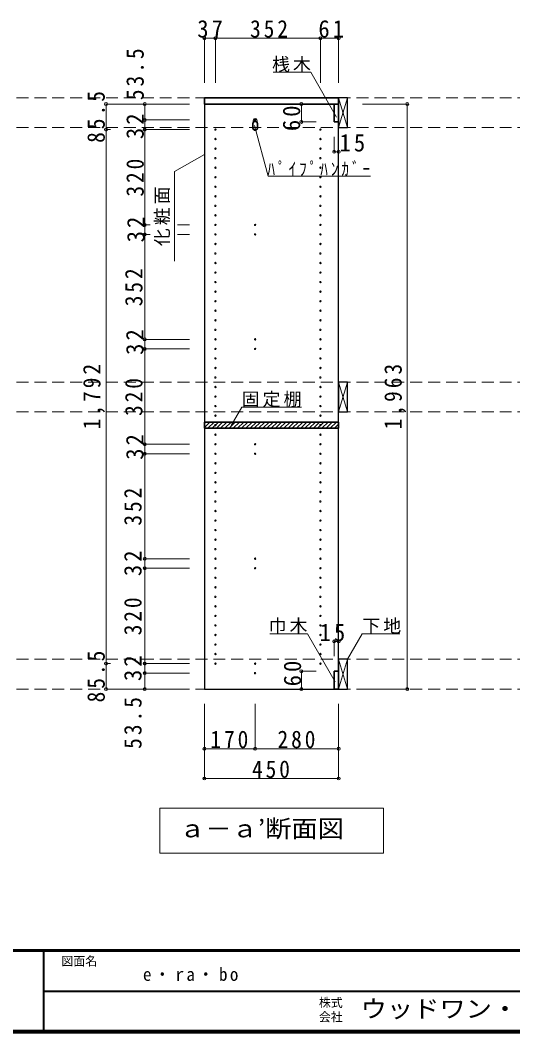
# Model space of a CAD drawing. Units: millimetres, scale not verified. Extents: x -3922 to 3878, y -2932 to 2722.
# Drawn here: x -100 to 1551, y -2864 to 533 of the extents above; entities that cross this region are included whole.
import ezdxf
from ezdxf.enums import TextEntityAlignment as Align

# ---------------------------------------------------------------- set-up
doc = ezdxf.new("R2010")
doc.units = ezdxf.units.MM
doc.header["$LTSCALE"] = 20
doc.header["$PDMODE"] = 32
doc.header["$PDSIZE"] = 10
doc.linetypes.add('DASHED2', pattern=[3, 2, -1])
for name, color, linetype, lineweight in [('0-2', 2, 'Continuous', 35), ('0-3_固定棚', 3, 'Continuous', 25), ('0-5_側板', 4, 'Continuous', 9), ('0-6_パイプハンガー', 4, 'Continuous', 9), ('0-7_桟木・巾木', 2, 'Continuous', 35), ('0-8', 3, 'Continuous', 25), ('0-A_文字', 7, 'Continuous', 18), ('0-B_寸法', 7, 'Continuous', 9), ('0-C_ハッチ', 4, 'Continuous', 9), ('F-1_枠', 6, 'Continuous', 40)]:
    doc.layers.add(name, color=color, linetype=linetype, lineweight=lineweight)
doc.layers.add('F-A_文字', color=7, linetype='Continuous')
doc.styles.add('ＭＳ ゴシック', font='')
doc.styles.get('ＭＳ ゴシック').set_extended_font_data('MS Gothic')

msp = doc.modelspace()

# ---------------------------------------------------------------- linework, layer by layer
at = {"layer": '0-2'}
for p, q in [((517.47, 272.73), (967.47, 272.73)), ((967.47, 272.73), (967.47, 251.73))]:
    msp.add_line(p, q, dxfattribs=at)
msp.add_lwpolyline([(967.47, 251.73), (517.47, 251.73), (517.47, 272.73)], dxfattribs=at)
at = {"layer": '0-3_固定棚', "color": 2, "lineweight": 35}
for p, q in [((517.47, -815.27), (967.47, -815.27)), ((517.47, -815.27), (517.47, -836.27)), ((967.47, -815.27), (967.47, -836.27)), ((517.47, -836.27), (967.47, -836.27))]:
    msp.add_line(p, q, dxfattribs=at)
at = {"layer": '0-5_側板', "color": 3, "lineweight": 25}
for p, q in [((967.47, 251.73), (517.47, 251.73)), ((967.47, -1711.27), (967.47, 251.73))]:
    msp.add_line(p, q, dxfattribs=at)
msp.add_lwpolyline([(517.47, 251.73), (517.47, -1711.27), (967.47, -1711.27)], dxfattribs=at)
at = {"layer": '0-5_側板'}
for centre in [(687.47, 198.23), (554.47, 166.23), (554.47, 134.23), (687.47, 166.23), (906.47, 166.23), (906.47, 134.23), (554.47, 102.23), (906.47, 102.23), (554.47, 70.23), (906.47, 70.23), (554.47, 38.23), (906.47, 38.23), (554.47, 6.23), (906.47, 6.23), (554.47, -25.77), (906.47, -25.77), (554.47, -57.77), (906.47, -57.77), (554.47, -89.77), (906.47, -89.77), (554.47, -121.77), (906.47, -121.77), (554.47, -153.77), (687.47, -153.77), (906.47, -153.77), (554.47, -185.77), (687.47, -185.77), (906.47, -185.77), (554.47, -217.77), (906.47, -217.77), (554.47, -249.77), (906.47, -249.77), (554.47, -281.77), (906.47, -281.77), (554.47, -313.77), (906.47, -313.77), (554.47, -345.77), (906.47, -345.77), (554.47, -377.77), (554.47, -409.77), (906.47, -377.77), (906.47, -409.77), (554.47, -441.77), (906.47, -441.77), (554.47, -473.77), (906.47, -473.77), (554.47, -505.77), (906.47, -505.77), (554.47, -537.77), (687.47, -537.77), (906.47, -537.77), (554.47, -569.77), (687.47, -569.77), (906.47, -569.77), (554.47, -601.77), (906.47, -601.77), (554.47, -633.77), (906.47, -633.77), (554.47, -665.77), (906.47, -665.77), (554.47, -697.77), (906.47, -697.77), (554.47, -729.77), (906.47, -729.77), (554.47, -761.77), (906.47, -761.77), (554.47, -793.77), (906.47, -793.77), (554.47, -825.77), (906.47, -825.77), (554.47, -857.77), (906.47, -857.77), (554.47, -889.77), (687.47, -889.77), (906.47, -889.77), (554.47, -921.77), (687.47, -921.77), (906.47, -921.77), (554.47, -953.77), (554.47, -985.77), (906.47, -953.77), (906.47, -985.77), (554.47, -1017.77), (906.47, -1017.77), (554.47, -1049.77), (906.47, -1049.77), (554.47, -1081.77), (906.47, -1081.77), (554.47, -1113.77), (906.47, -1113.77), (554.47, -1145.77), (906.47, -1145.77), (554.47, -1177.77), (906.47, -1177.77), (554.47, -1209.77), (906.47, -1209.77), (554.47, -1241.77), (906.47, -1241.77), (554.47, -1273.77), (687.47, -1273.77), (906.47, -1273.77), (554.47, -1305.77), (687.47, -1305.77), (906.47, -1305.77), (554.47, -1337.77), (906.47, -1337.77), (554.47, -1369.77), (906.47, -1369.77), (554.47, -1401.77), (906.47, -1401.77), (554.47, -1433.77), (906.47, -1433.77), (554.47, -1465.77), (906.47, -1465.77), (554.47, -1497.77), (554.47, -1529.77), (906.47, -1497.77), (906.47, -1529.77), (554.47, -1561.77), (906.47, -1561.77), (554.47, -1593.77), (906.47, -1593.77), (554.47, -1625.77), (687.47, -1625.77), (906.47, -1625.77), (687.47, -1657.77)]:
    msp.add_circle(centre, 2.5, dxfattribs=at)
at = {"layer": '0-6_パイプハンガー', "color": 2, "lineweight": 35}
for p, q in [((679.97, 186.23), (679.97, 171.23)), ((694.97, 186.23), (694.97, 171.23))]:
    msp.add_line(p, q, dxfattribs=at)
at = {"layer": '0-6_パイプハンガー', "color": 7, "lineweight": 18}
for centre, radius, start, end in [((726.07, 184.72), 46.13, 162.96035, 178.115), ((687.47, 198.23), 5.5, 0, 180), ((648.86, 184.72), 46.13, 1.885, 17.03965)]:
    msp.add_arc(centre, radius, start, end, dxfattribs=at)
at = {"layer": '0-6_パイプハンガー', "color": 2, "lineweight": 35}
for centre, start, end in [((687.47, 186.23), 0, 180), ((687.47, 171.23), 180, 0)]:
    msp.add_arc(centre, 7.5, start, end, dxfattribs=at)
at = {"layer": '0-7_桟木・巾木'}
for p, q in [((967.47, 251.73), (952.47, 251.73)), ((952.47, 191.73), (952.47, 251.73)), ((967.47, 251.73), (967.47, 191.73)), ((952.47, -1651.27), (967.47, -1651.27)), ((967.47, -1651.27), (967.47, -1711.27))]:
    msp.add_line(p, q, dxfattribs=at)
for points in [[(967.47, 191.73), (955.97, 191.73), (952.47, 191.73)], [(967.47, -1711.27), (952.47, -1711.27), (952.47, -1651.27)]]:
    msp.add_lwpolyline(points, dxfattribs=at)
at = {"layer": '0-8'}
for p, q in [((967.47, 272.73), (967.47, 172.73)), ((997.47, 272.73), (967.47, 272.73)), ((997.47, 172.73), (997.47, 272.73)), ((967.47, 172.73), (997.47, 172.73)), ((967.47, -681.27), (967.47, -781.27)), ((997.47, -681.27), (967.47, -681.27)), ((997.47, -781.27), (997.47, -681.27)), ((967.47, -781.27), (997.47, -781.27)), ((967.47, -1611.27), (967.47, -1711.27)), ((997.47, -1611.27), (967.47, -1611.27)), ((997.47, -1711.27), (997.47, -1611.27)), ((967.47, -1711.27), (997.47, -1711.27))]:
    msp.add_line(p, q, dxfattribs=at)
at = {"layer": '0-8', "color": 7, "lineweight": 18}
for p, q in [((967.47, 172.73), (997.47, 272.73)), ((967.47, 272.73), (997.47, 172.73)), ((967.47, -781.27), (997.47, -681.27)), ((967.47, -681.27), (997.47, -781.27)), ((967.47, -1711.27), (997.47, -1611.27)), ((967.47, -1611.27), (997.47, -1711.27))]:
    msp.add_line(p, q, dxfattribs=at)
at = {"layer": '0-A_文字'}
for p, q in [((874.12, 358.32), (748.09, 358.32)), ((960.8, 208.2), (874.12, 358.32)), ((685.87, 179.76), (731.41, 9.81)), ((517.47, 82.66), (417.47, 24.93)), ((417.47, -275.07), (417.47, 24.93)), ((731.41, 9.81), (1073.74, 9.81)), ((607.45, -826.33), (642.47, -765.68)), ((842.47, -765.68), (642.47, -765.68)), ((997.47, -1611.27), (1046.89, -1525.68)), ((1046.89, -1525.68), (1172.91, -1525.68)), ((1117.47, -2111.27), (1117.47, -2261.27)), ((367.47, -2261.27), (1117.47, -2261.27))]:
    msp.add_line(p, q, dxfattribs=at)
for points in [[(956.07, -1687.41), (862.69, -1525.68), (736.66, -1525.68)], [(1117.47, -2111.27), (367.47, -2111.27), (367.47, -2261.27)]]:
    msp.add_lwpolyline(points, dxfattribs=at)
at = {"layer": '0-B_寸法', "color": 4}
for p, q in [((517.47, 472.73), (517.47, 322.73)), ((517.47, 472.73), (967.47, 472.73)), ((554.47, 472.73), (554.47, 322.73)), ((906.47, 472.73), (906.47, 322.73)), ((967.47, 472.73), (967.47, 322.73)), ((187.47, 251.73), (187.47, -1711.27)), ((187.47, 251.73), (317.47, 251.73)), ((317.47, 251.73), (317.47, 198.23)), ((467.47, 251.73), (317.47, 251.73)), ((842.47, 251.73), (842.47, 191.73)), ((842.47, 251.73), (892.47, 251.73)), ((1197.47, 251.73), (1047.47, 251.73)), ((1197.47, 251.73), (1197.47, -1711.27)), ((317.47, 198.23), (317.47, 166.23)), ((467.47, 198.23), (317.47, 198.23)), ((842.47, 191.73), (892.47, 191.73)), ((187.47, 166.23), (202.48, 166.23)), ((317.47, 166.23), (317.47, -153.77)), ((467.47, 166.23), (317.47, 166.23)), ((952.47, 91.73), (952.47, 141.73)), ((967.47, 91.73), (967.47, 141.73)), ((952.47, 91.73), (967.47, 91.73)), ((317.47, -153.77), (317.47, -185.77)), ((335.96, -153.77), (317.47, -153.77)), ((467.47, -153.77), (427.72, -153.77)), ((317.47, -185.77), (317.47, -537.77)), ((335.96, -185.77), (317.47, -185.77)), ((467.47, -185.77), (427.72, -185.77)), ((317.47, -537.77), (317.47, -569.77)), ((467.47, -537.77), (317.47, -537.77)), ((317.47, -569.77), (317.47, -889.77)), ((467.47, -569.77), (317.47, -569.77)), ((317.47, -889.77), (317.47, -921.77)), ((467.47, -889.77), (317.47, -889.77)), ((467.47, -921.77), (317.47, -921.77)), ((317.47, -1273.77), (317.47, -921.77)), ((317.47, -1305.77), (317.47, -1273.77)), ((317.47, -1273.77), (467.47, -1273.77)), ((317.47, -1625.77), (317.47, -1305.77)), ((317.47, -1305.77), (467.47, -1305.77)), ((952.47, -1551.27), (967.47, -1551.27)), ((952.47, -1551.27), (952.47, -1601.27)), ((967.47, -1551.27), (967.47, -1601.27)), ((187.47, -1625.77), (202.48, -1625.77)), ((317.47, -1657.77), (317.47, -1625.77)), ((317.47, -1625.77), (467.47, -1625.77)), ((317.47, -1711.27), (317.47, -1657.77)), ((317.47, -1657.77), (467.47, -1657.77)), ((842.47, -1651.27), (842.47, -1711.27)), ((842.47, -1651.27), (892.47, -1651.27)), ((187.47, -1711.27), (317.47, -1711.27)), ((317.47, -1711.27), (467.47, -1711.27)), ((842.47, -1711.27), (892.47, -1711.27)), ((1197.47, -1711.27), (1047.47, -1711.27)), ((517.47, -2011.27), (517.47, -1761.27)), ((687.47, -1911.27), (687.47, -1761.27)), ((967.47, -2011.27), (967.47, -1761.27)), ((517.47, -1911.27), (967.47, -1911.27)), ((517.47, -2011.27), (967.47, -2011.27))]:
    msp.add_line(p, q, dxfattribs=at)
at = {"layer": '0-B_寸法', "color": 4, "linetype": 'DASHED2'}
for p, q in [((2447.47, 272.73), (-2441.53, 272.73)), ((2447.47, 172.73), (-2441.53, 172.73)), ((2447.47, -681.27), (-2441.53, -681.27)), ((2447.47, -781.27), (-2441.53, -781.27)), ((2447.47, -1611.27), (-2441.53, -1611.27)), ((2447.47, -1711.27), (-2441.53, -1711.27))]:
    msp.add_line(p, q, dxfattribs=at)
at = {"layer": '0-B_寸法'}
for p in [(517.47, 472.73), (554.47, 472.73), (906.47, 472.73), (967.47, 472.73), (187.47, 251.73), (317.47, 251.73), (842.47, 251.73), (1197.47, 251.73), (187.47, 166.23), (317.47, 198.23), (317.47, 166.23), (842.47, 191.73), (952.47, 91.73), (967.47, 91.73), (317.47, -153.77), (317.47, -185.77), (317.47, -537.77), (317.47, -569.77), (317.47, -889.77), (317.47, -921.77), (317.47, -1273.77), (317.47, -1305.77), (952.47, -1551.27), (967.47, -1551.27), (187.47, -1625.77), (317.47, -1625.77), (317.47, -1657.77), (842.47, -1651.27), (187.47, -1711.27), (317.47, -1711.27), (842.47, -1711.27), (1197.47, -1711.27), (517.47, -1911.27), (687.47, -1911.27), (967.47, -1911.27), (517.47, -2011.27), (967.47, -2011.27)]:
    msp.add_point(p, dxfattribs=at)
at = {"layer": '0-C_ハッチ'}
for p, q in [((517.47, -833.79), (536, -815.27)), ((517.47, -819.65), (521.85, -815.27)), ((529.14, -836.27), (550.14, -815.27)), ((543.28, -836.27), (564.28, -815.27)), ((557.42, -836.27), (578.42, -815.27)), ((571.56, -836.27), (592.56, -815.27)), ((585.71, -836.27), (606.71, -815.27)), ((599.85, -836.27), (620.85, -815.27)), ((613.99, -836.27), (634.99, -815.27)), ((628.13, -836.27), (649.13, -815.27)), ((642.27, -836.27), (663.27, -815.27)), ((656.42, -836.27), (677.42, -815.27)), ((670.56, -836.27), (691.56, -815.27)), ((684.7, -836.27), (705.7, -815.27)), ((698.84, -836.27), (719.84, -815.27)), ((712.99, -836.27), (733.99, -815.27)), ((727.13, -836.27), (748.13, -815.27)), ((741.27, -836.27), (762.27, -815.27)), ((755.41, -836.27), (776.41, -815.27)), ((769.55, -836.27), (790.55, -815.27)), ((783.7, -836.27), (804.7, -815.27)), ((797.84, -836.27), (818.84, -815.27)), ((811.98, -836.27), (832.98, -815.27)), ((826.12, -836.27), (847.12, -815.27)), ((840.26, -836.27), (861.26, -815.27)), ((854.41, -836.27), (875.41, -815.27)), ((868.55, -836.27), (889.55, -815.27)), ((882.69, -836.27), (903.69, -815.27)), ((896.83, -836.27), (917.83, -815.27)), ((910.97, -836.27), (931.97, -815.27)), ((925.12, -836.27), (946.12, -815.27)), ((939.26, -836.27), (960.26, -815.27)), ((953.4, -836.27), (967.47, -822.2))]:
    msp.add_line(p, q, dxfattribs=at)
at = {"layer": 'F-1_枠'}
for p, q in [((3877.97, -2587.71), (-3922.03, -2587.71)), ((3877.97, -2591.04), (-3922.03, -2591.04)), ((-22.03, -2591.04), (-22.03, -2857.71)), ((-22.03, -2724.37), (3871.3, -2724.38)), ((3877.97, -2857.71), (-3922.03, -2857.71)), ((3877.97, -2861.04), (-3922.03, -2861.04)), ((3877.97, -2864.37), (-3922.03, -2864.37))]:
    msp.add_line(p, q, dxfattribs=at)

# ---------------------------------------------------------------- texts
at = {"layer": '0-A_文字', "style": 'ＭＳ ゴシック', "width": 1.1}
msp.add_text('ａ－ａ’断面図', height=58.65, dxfattribs=at).set_placement((432.47, -2226.27), align=Align.BOTTOM_LEFT)
at = {"layer": '0-A_文字', "char_height": 43.99, "attachment_point": 7, "style": 'ＭＳ ゴシック'}
for s, insert in [('\\T1.17;桟木', (744.12, 358.32)), ('\\T1.39;\\W0.85;ﾊﾟｲﾌﾟﾊﾝｶﾞｰ', (728.74, 9.81)), ('\\T1.17;固定棚', (642.47, -765.68)), ('\\T1.17;巾木', (732.69, -1525.68)), ('\\T1.17;下地', (1046.89, -1525.68)), ('\\T1.28;\\W0.95;e・ra・bo', (311.3, -2691.04))]:
    msp.add_mtext(s, dxfattribs=dict(at, insert=insert))
at = {"layer": '0-A_文字', "insert": (402.47, -225.07), "char_height": 43.99, "attachment_point": 7, "rotation": 90, "style": 'ＭＳ ゴシック'}
msp.add_mtext('\\T1.17;化粧面', dxfattribs=at)
at = {"layer": '0-B_寸法', "char_height": 58.65, "attachment_point": 7, "style": 'ＭＳ ゴシック'}
for s, insert in [('\\T1.27;\\W0.95;37', (493.47, 473.94)), ('\\T1.27;\\W0.9;352', (670.47, 473.94)), ('\\T1.27;\\W0.95;61', (899.47, 473.94)), ('\\T1.27;\\W0.95;15', (970.36, 91.73)), ('\\T1.27;\\W0.95;15', (903.62, -1551.27)), ('\\T1.27;\\W0.9;170', (537.47, -1910.06)), ('\\T1.27;\\W0.9;280', (762.47, -1910.06)), ('\\T1.27;\\W0.9;450', (676.93, -2010.06))]:
    msp.add_mtext(s, dxfattribs=dict(at, insert=insert))
at = {"layer": '0-B_寸法', "char_height": 58.65, "attachment_point": 7, "rotation": 90, "style": 'ＭＳ ゴシック'}
for s, insert in [('\\T1.28;\\W0.9;53.5', (314.86, 264.81)), ('\\T1.28;\\W0.9;85.5', (184.15, 121.48)), ('\\T1.27;\\W0.95;60', (839.27, 160.86)), ('\\T1.27;\\W0.95;32', (314.86, 134.1)), ('\\T1.27;\\W0.9;320', (314.86, -58.77)), ('\\T1.27;\\W0.95;32', (317.47, -212.27)), ('\\T1.27;\\W0.9;352', (310.56, -426.77)), ('\\T1.27;\\W0.95;32', (313.96, -589.89)), ('\\T1.28;\\W0.9;1,792', (184.15, -839.77)), ('\\T1.28;\\W0.9;1,963', (1194.15, -839.77)), ('\\T1.27;\\W0.9;320', (310.56, -794.77)), ('\\T1.27;\\W0.95;32', (313.96, -941.89)), ('\\T1.27;\\W0.9;352', (307.47, -1162.77)), ('\\T1.27;\\W0.95;32', (307.47, -1332.27)), ('\\T1.27;\\W0.9;320', (307.47, -1530.77)), ('\\T1.28;\\W0.9;85.5', (184.15, -1756.02)), ('\\T1.27;\\W0.95;32', (307.47, -1684.27)), ('\\T1.27;\\W0.95;60', (842.47, -1702.05)), ('\\T1.28;\\W0.9;53.5', (307.47, -1911.84))]:
    msp.add_mtext(s, dxfattribs=dict(at, insert=insert))
at = {"layer": 'F-A_文字', "style": 'ＭＳ ゴシック'}
for s, p in [('図面名', (37.97, -2647.71)), ('株式', (901.3, -2787.04)), ('会社', (901.3, -2835.04))]:
    msp.add_text(s, height=29.33, dxfattribs=at).set_placement(p, align=Align.BOTTOM_LEFT)
at = {"layer": 'F-A_文字', "style": 'ＭＳ ゴシック', "width": 1.1}
msp.add_text('ウッドワン・・・', height=58.65, dxfattribs=at).set_placement((1041.3, -2831.04), align=Align.BOTTOM_LEFT)

doc.saveas('drawing.dxf')
